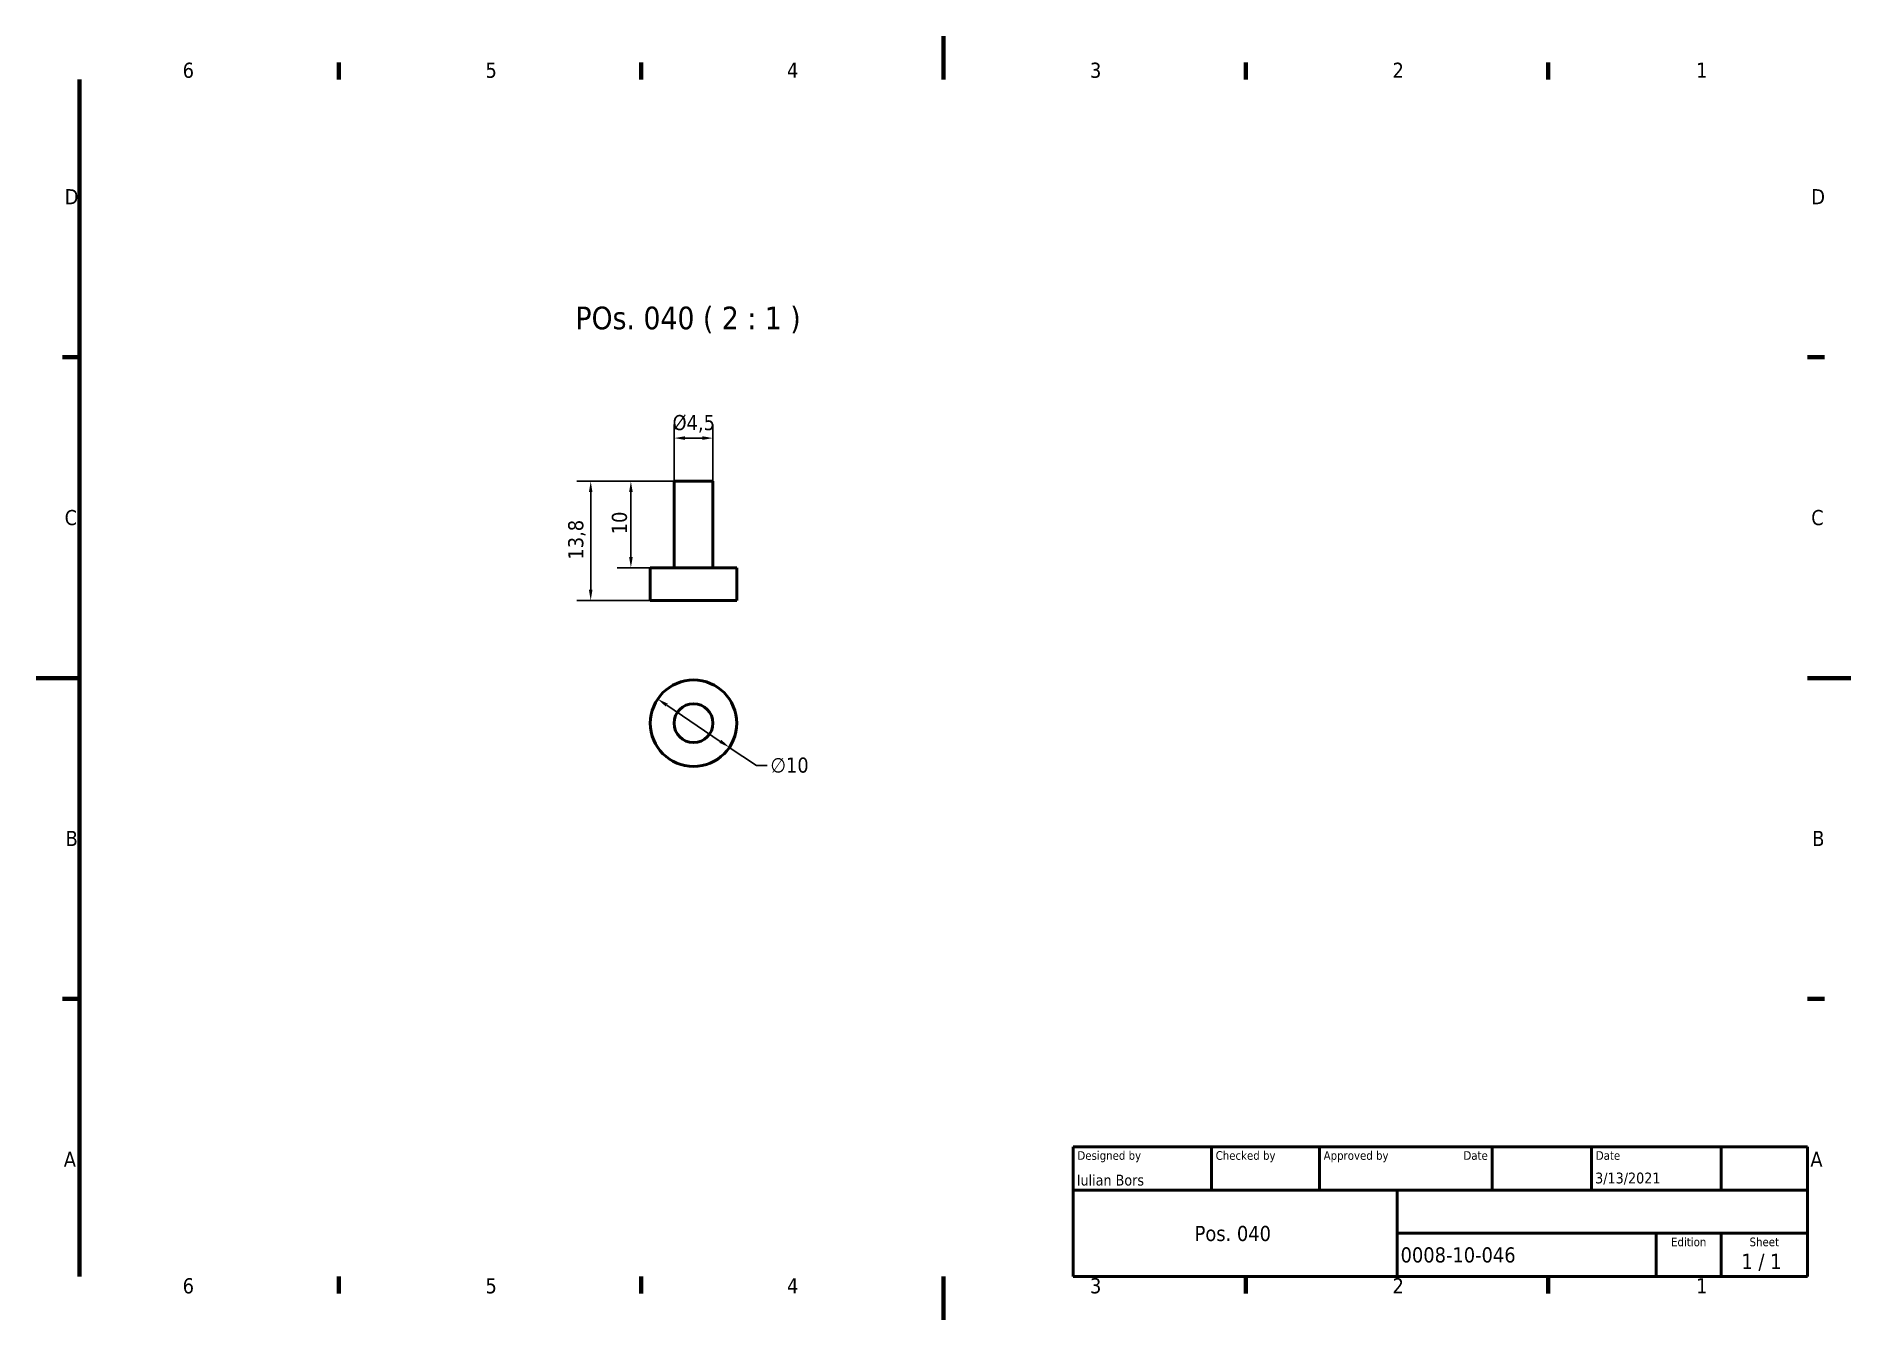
# Model space of a CAD drawing. Header units: millimetres. Extents: x 0 to 210, y 0 to 149.
import ezdxf
from ezdxf.enums import TextEntityAlignment as Align

# ---------------------------------------------------------------- set-up
doc = ezdxf.new("R2010")
doc.units = ezdxf.units.MM
doc.header["$LTSCALE"] = 0.5
for name, color, linetype, lineweight in [('Border (ISO)', 7, 'Continuous', 70), ('Dimension (ISO)', 7, 'Continuous', 25), ('Symbol (ISO)', 7, 'Continuous', 25), ('Title (ISO)', 7, 'Continuous', 50), ('Visible (ISO)', 7, 'Continuous', 50)]:
    doc.layers.add(name, color=color, linetype=linetype, lineweight=lineweight)
doc.styles.add('Note Text (ISO)', font='tahoma.ttf')
doc.styles.add('Text Style39', font='tahoma.ttf')
doc.styles.add('Text Style41', font='tahoma.ttf')
doc.styles.add('Text Style45', font='tahoma.ttf')
doc.dimstyles.new('Default - Method 1b (ISO)', dxfattribs={"dimscale": 0.5, "dimtxt": 3.5, "dimasz": 2.5, "dimexe": 3.175, "dimexo": 0, "dimgap": 0.762, "dimtad": 1, "dimtoh": 1, "dimrnd": 1e-08, "dimtxsty": 'Note Text (ISO)', "dimcen": 0.09, "dimdle": 10, "dimclrd": 256, "dimclre": 256, "dimclrt": 256, "dimazin": 2, "dimtfac": 1, "dimtmove": 0, "dimatfit": 3, "dimfxl": 0, "dimtolj": 1, "dimlwd": -1, "dimlwe": -1, "dimarcsym": 0})

# ---------------------------------------------------------------- blocks, each defined once
blk = doc.blocks.new('Borders Default Border')
at = {"layer": 'Border (ISO)'}
for p, q in [((70, 287), (70, 290.9)), ((140, 287), (140, 290.9)), ((280, 287), (280, 290.9)), ((350, 287), (350, 290.9)), ((10, 222.75), (6.1, 222.75)), ((410, 222.75), (413.9, 222.75)), ((10, 74.25), (6.1, 74.25)), ((410, 74.25), (413.9, 74.25)), ((70, 10), (70, 6.1)), ((140, 10), (140, 6.1)), ((280, 10), (280, 6.1)), ((350, 10), (350, 6.1))]:
    blk.add_line(p, q, dxfattribs=at)
at = {"layer": 'Border (ISO)', "flags": 128}
for points in [[(210, 297), (210, 287)], [(10, 10), (10, 287)], [(0, 148.5), (10, 148.5)], [(420, 148.5), (410, 148.5)], [(210, 0), (210, 10)]]:
    blk.add_lwpolyline(points, dxfattribs=at)
at = {"layer": 'Border (ISO)', "char_height": 3.5, "attachment_point": 7, "style": 'Note Text (ISO)'}
for s, insert in [('6', (33.88, 287.33)), ('5', (103.98, 287.33)), ('4', (173.78, 287.4)), ('3', (243.91, 287.33)), ('2', (313.94, 287.4)), ('1', (384.21, 287.4)), ('D', (6.57, 258.13)), ('D', (410.87, 258.13)), ('C', (6.56, 183.81)), ('C', (410.86, 183.81)), ('B', (6.78, 109.63)), ('B', (411.08, 109.63)), ('A', (6.36, 35.38)), ('A', (410.66, 35.38)), ('6', (33.88, 6.03)), ('5', (103.98, 6.03)), ('4', (173.78, 6.1)), ('3', (243.91, 6.03)), ('2', (313.94, 6.1)), ('1', (384.21, 6.1))]:
    blk.add_mtext(s, dxfattribs=dict(at, insert=insert))
blk = doc.blocks.new('*D5')
at = {"layer": 'Defpoints', "color": 0}
for p in [(71.92, 71.82), (80.21, 66.22)]:
    blk.add_point(p, dxfattribs=at)
at = {"layer": 'Dimension (ISO)'}
for p, q in [((72.96, 71.12), (79.17, 66.92)), ((80.21, 66.22), (83.34, 64.11)), ((83.34, 64.11), (84.59, 64.11))]:
    blk.add_line(p, q, dxfattribs=at)
for points in [[(73.08, 71.29), (72.84, 70.95), (71.92, 71.82)], [(79.29, 67.1), (79.06, 66.75), (80.21, 66.22)]]:
    blk.add_solid(points, dxfattribs=at)
at = {"layer": 'Dimension (ISO)', "insert": (84.97, 65.05), "char_height": 1.75, "attachment_point": 1, "style": 'Note Text (ISO)'}
blk.add_mtext('\\A1;∅10', dxfattribs=at)
blk = doc.blocks.new('*D6')
at = {"layer": 'Defpoints', "color": 0}
for p in [(64.17, 97.01), (73.82, 97.01), (71.07, 83.21)]:
    blk.add_point(p, dxfattribs=at)
at = {"layer": 'Dimension (ISO)'}
for p, q in [((73.82, 97.01), (62.58, 97.01)), ((64.17, 84.46), (64.17, 95.76)), ((71.07, 83.21), (62.58, 83.21))]:
    blk.add_line(p, q, dxfattribs=at)
for points in [[(63.96, 95.76), (64.37, 95.76), (64.17, 97.01)], [(63.96, 84.46), (64.37, 84.46), (64.17, 83.21)]]:
    blk.add_solid(points, dxfattribs=at)
at = {"layer": 'Dimension (ISO)', "insert": (61.56, 87.95), "char_height": 1.75, "attachment_point": 1, "rotation": 90, "style": 'Note Text (ISO)'}
blk.add_mtext('\\A1;13,8', dxfattribs=at)
blk = doc.blocks.new('*D7')
at = {"layer": 'Defpoints', "color": 0}
for p in [(68.82, 97.01), (73.82, 97.01), (71.07, 87.01)]:
    blk.add_point(p, dxfattribs=at)
at = {"layer": 'Dimension (ISO)'}
for p, q in [((73.82, 97.01), (67.23, 97.01)), ((68.82, 88.26), (68.82, 95.76)), ((71.07, 87.01), (67.23, 87.01))]:
    blk.add_line(p, q, dxfattribs=at)
for points in [[(68.61, 95.76), (69.03, 95.76), (68.82, 97.01)], [(68.61, 88.26), (69.03, 88.26), (68.82, 87.01)]]:
    blk.add_solid(points, dxfattribs=at)
at = {"layer": 'Dimension (ISO)', "insert": (66.61, 90.88), "char_height": 1.75, "attachment_point": 1, "rotation": 90, "style": 'Note Text (ISO)'}
blk.add_mtext('\\A1;10', dxfattribs=at)
blk = doc.blocks.new('*D8')
at = {"layer": 'Defpoints', "color": 0}
for p in [(78.32, 102.01), (73.82, 97.01), (78.32, 97.01)]:
    blk.add_point(p, dxfattribs=at)
at = {"layer": 'Dimension (ISO)'}
for p, q in [((73.82, 97.01), (73.82, 103.6)), ((78.32, 97.01), (78.32, 103.6)), ((75.07, 102.01), (77.07, 102.01))]:
    blk.add_line(p, q, dxfattribs=at)
for points in [[(75.07, 102.22), (75.07, 101.8), (73.82, 102.01)], [(77.07, 102.22), (77.07, 101.8), (78.32, 102.01)]]:
    blk.add_solid(points, dxfattribs=at)
at = {"layer": 'Dimension (ISO)', "insert": (73.64, 104.68), "char_height": 1.75, "attachment_point": 1, "style": 'Note Text (ISO)'}
blk.add_mtext('\\A1;\\fTahoma|b0|i0;\\H1.7500;Ø4,5', dxfattribs=at)
blk = doc.blocks.new('Title Blocks I.A.B')
at = {"layer": 'Title (ISO)'}
for p, q in [((270.07, 130), (100.07, 130)), ((100.07, 130), (100.07, 100)), ((132.07, 120), (132.07, 130)), ((157.07, 120), (157.07, 130)), ((197.07, 120), (197.07, 130)), ((220.07, 120), (220.07, 130)), ((250.07, 120), (250.07, 130)), ((270.07, 100), (270.07, 130)), ((100.07, 120), (270.07, 120)), ((175.07, 120), (175.07, 100)), ((270.07, 110), (175.07, 110)), ((235.07, 100), (235.07, 110)), ((250.07, 100), (250.07, 110)), ((100.07, 100), (270.07, 100))]:
    blk.add_line(p, q, dxfattribs=at)
at = {"layer": 'Title (ISO)', "style": 'Text Style41'}
for s, p in [('Designed by', (101.07, 129)), ('Checked by', (133.07, 129)), ('Approved by', (158.07, 129)), ('Date', (221.07, 129))]:
    blk.add_text(s, height=2, dxfattribs=at).set_placement(p, align=Align.TOP_LEFT)
blk.add_text('Date', height=2, dxfattribs=at).set_placement((196.07, 129), align=Align.TOP_RIGHT)
for s, p in [('Edition', (242.57, 109)), ('Sheet', (260.07, 109))]:
    blk.add_text(s, height=2, dxfattribs=at).set_placement(p, align=Align.TOP_CENTER)
at = {"layer": 'Title (ISO)', "style": 'Note Text (ISO)'}
blk.add_text('1 / 1 ', height=3.5, dxfattribs=at).set_placement((260.07, 103.5), align=Align.MIDDLE_CENTER)
at = {"layer": 'Title (ISO)'}
for tag, p, height, style in [('AUTHOR_001', (100.92, 121.05), 2.5, 'Text Style39'), ('CREATION_DATE_001', (220.91, 121.54), 2.5, 'Text Style39'), ('COMPANY_001', (128.2, 108.21), 3.5, 'Note Text (ISO)'), ('PART_NUMBER_001', (175.88, 103.25), 3.5, 'Note Text (ISO)')]:
    blk.add_attdef(tag, p, '', height=height, dxfattribs=dict(at, style=style))
at = {"layer": 'Title (ISO)', "style": 'Text Style39'}
for tag, p in [('CHECKED_BY', (133.07, 121)), ('ENG_APPROVED_BY', (158.07, 121))]:
    blk.add_attdef(tag, text='', height=2.5, dxfattribs=at).set_placement(p, align=Align.BOTTOM_LEFT)
blk.add_attdef('ENG_APPROVAL_DATE', text='', height=2.5, dxfattribs=at).set_placement((196.07, 121), align=Align.BOTTOM_RIGHT)
at = {"layer": 'Title (ISO)', "style": 'Note Text (ISO)'}
for tag, p in [('TITLE', (222.57, 115)), ('REVISION_NUMBER', (242.57, 103.5))]:
    blk.add_attdef(tag, text='', height=3.5, dxfattribs=at).set_placement(p, align=Align.MIDDLE_CENTER)

msp = doc.modelspace()

# ---------------------------------------------------------------- linework, layer by layer
at = {"layer": 'Visible (ISO)'}
for p, q in [((78.317, 97.011), (73.817, 97.011)), ((73.817, 87.011), (73.817, 97.011)), ((78.317, 87.011), (78.317, 97.011)), ((81.067, 87.011), (71.067, 87.011)), ((71.067, 83.211), (71.067, 87.011)), ((81.067, 83.211), (81.067, 87.011)), ((81.067, 83.211), (71.067, 83.211))]:
    msp.add_line(p, q, dxfattribs=at)
for radius in [5, 2.25]:
    msp.add_circle((76.067, 69.021), radius, dxfattribs=at)

# ---------------------------------------------------------------- block references
at = {"xscale": 0.5, "yscale": 0.5, "zscale": 0.5}
msp.add_blockref('Borders Default Border', (0, 0), dxfattribs=at)
msp.add_blockref('Title Blocks I.A.B', (69.964, -45), dxfattribs=at).add_auto_attribs({'PART_NUMBER_001': '0008-10-046', 'COMPANY_001': 'Pos. 040', 'AUTHOR_001': 'Iulian Bors', 'CREATION_DATE_001': '3/13/2021'})

# ---------------------------------------------------------------- texts
at = {"layer": 'Symbol (ISO)', "insert": (62.403, 114.127), "char_height": 2.62, "attachment_point": 7, "style": 'Text Style45'}
msp.add_mtext('POs. 040 ( 2 : 1 )', dxfattribs=at)

# ---------------------------------------------------------------- dimensions: what is measured, and where the dimension line sits
at = {"layer": 'Dimension (ISO)'}
dim = msp.add_linear_dim(base=(78.317, 102.011), p1=(73.817, 97.011), p2=(78.317, 97.011), text='\\fTahoma|b0|i0;\\H1.7500;Ø<>', dimstyle='Default - Method 1b (ISO)', override={"dimgap": 0.762, "dimtoh": 0, "dimdec": 2, "dimtol": 0, "dimlim": 0, "dimtp": 0, "dimtm": 0, "dimtdec": 2, "dimtofl": 0, "dimatfit": 1}, dxfattribs=at)
dim.commit()
dim.dimension.update_dxf_attribs({"geometry": '*D8', "text_midpoint": (76.067, 102.011), "dimtype": 160})
for base, p1, angle, picture, middle in [((64.165, 97.011), (71.067, 83.211), 90, '*D6', (64.165, 90.111)), ((68.817, 97.011), (71.067, 87.011), 270, '*D7', (68.817, 92.011))]:
    dim = msp.add_linear_dim(base=base, p1=p1, p2=(73.817, 97.011), angle=angle, dimstyle='Default - Method 1b (ISO)', override={"dimgap": 0.762, "dimtoh": 0, "dimdec": 2, "dimtol": 0, "dimlim": 0, "dimtp": 0, "dimtm": 0, "dimtdec": 2, "dimtofl": 0, "dimatfit": 1}, dxfattribs=at)
    dim.commit()
    dim.dimension.update_dxf_attribs({"geometry": picture, "text_midpoint": middle, "dimtype": 160})
dim = msp.add_diameter_dim_2p(p1=(71.923, 71.819), p2=(80.211, 66.223), dimstyle='Default - Method 1b (ISO)', override={"dimgap": 0.762, "dimtad": 0, "dimtih": 1, "dimdec": 2, "dimlfac": 1, "dimtol": 0, "dimlim": 0, "dimtp": 0, "dimtm": 0, "dimtdec": 2, "dimatfit": 2}, dxfattribs=at)
dim.commit()
dim.dimension.update_dxf_attribs({"geometry": '*D5', "text_midpoint": (87.137, 64.111), "dimtype": 163})

doc.saveas('drawing.dxf')
